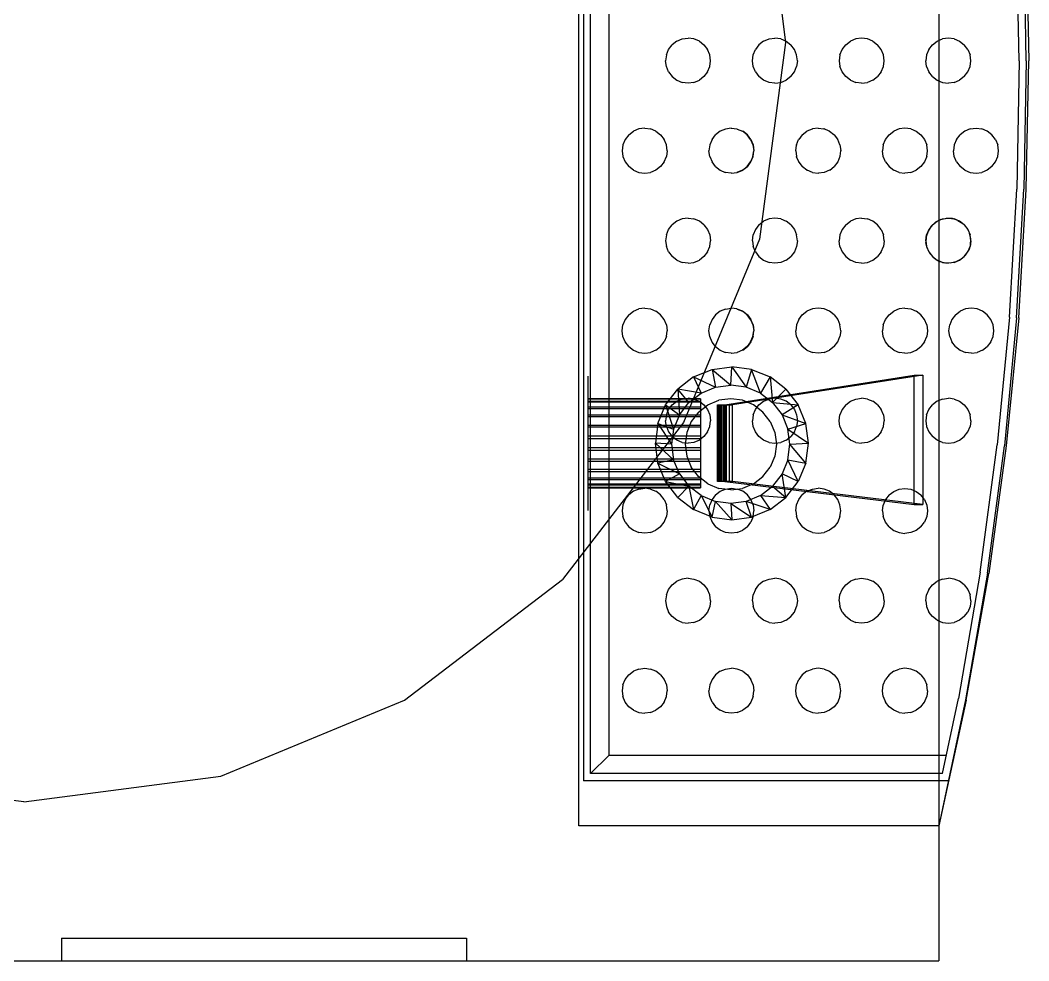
# Model space of a CAD drawing. Header units: inches. Extents: x 0 to 54693, y 0 to 31146.
# Drawn here: x 47949.1 to 48173.2, y 14668.5 to 14877.5 of the extents above; entities that cross this region are included whole.
import ezdxf

# ---------------------------------------------------------------- set-up
doc = ezdxf.new("R2010")
doc.units = ezdxf.units.IN
doc.header["$MEASUREMENT"] = 0
doc.layers.add('Added', color=3, linetype='Continuous')

msp = doc.modelspace()

# ---------------------------------------------------------------- linework, layer by layer
at = {"layer": 'Added', "linetype": 'Continuous', "lineweight": -2, "ltscale": 0.18}
for p, q in [((48153.23, 15068.53), (48153.23, 14668.53)), ((48073.23, 14698.53), (48073.23, 15038.53)), ((48074.23, 15028.53), (48074.23, 14708.53)), ((48075.82, 14710.13), (48075.82, 15026.94)), ((48079.86, 15022.9), (48079.86, 14714.16)), ((48113.41, 14916.29), (48119.19, 14872.58)), ((48171.08, 14868.53), (48170.53, 14897.04)), ((48172.67, 14868.53), (48172.13, 14897.1)), ((48172.67, 14897.12), (48173.23, 14868.53)), ((48095.01, 14872.86), (48093.97, 14872.07)), ((48095.01, 14872.86), (48096.22, 14873.36)), ((48096.22, 14873.36), (48097.51, 14873.53)), ((48098.8, 14873.36), (48097.51, 14873.53)), ((48100.01, 14872.86), (48098.8, 14873.36)), ((48100.01, 14872.86), (48101.04, 14872.07)), ((48114.29, 14872.86), (48113.25, 14872.07)), ((48114.29, 14872.86), (48115.49, 14873.36)), ((48115.49, 14873.36), (48116.79, 14873.53)), ((48118.08, 14873.36), (48116.79, 14873.53)), ((48118.08, 14873.36), (48119.29, 14872.86)), ((48119.29, 14872.86), (48120.32, 14872.07)), ((48132.53, 14872.07), (48133.57, 14872.86)), ((48134.77, 14873.36), (48133.57, 14872.86)), ((48136.07, 14873.53), (48134.77, 14873.36)), ((48137.36, 14873.36), (48136.07, 14873.53)), ((48138.57, 14872.86), (48137.36, 14873.36)), ((48138.57, 14872.86), (48139.6, 14872.07)), ((48151.81, 14872.07), (48152.85, 14872.86)), ((48152.85, 14872.86), (48154.05, 14873.36)), ((48155.35, 14873.53), (48154.05, 14873.36)), ((48156.64, 14873.36), (48155.35, 14873.53)), ((48156.64, 14873.36), (48157.85, 14872.86)), ((48157.85, 14872.86), (48158.88, 14872.07)), ((48092.68, 14869.83), (48093.18, 14871.03)), ((48093.18, 14871.03), (48093.97, 14872.07)), ((48101.04, 14872.07), (48101.84, 14871.03)), ((48102.34, 14869.83), (48101.84, 14871.03)), ((48111.96, 14869.83), (48112.46, 14871.03)), ((48113.25, 14872.07), (48112.46, 14871.03)), ((48119.19, 14872.58), (48113.41, 14828.87)), ((48121.12, 14871.03), (48120.32, 14872.07)), ((48121.62, 14869.83), (48121.12, 14871.03)), ((48131.24, 14869.83), (48131.74, 14871.03)), ((48131.74, 14871.03), (48132.53, 14872.07)), ((48140.4, 14871.03), (48139.6, 14872.07)), ((48140.9, 14869.83), (48140.4, 14871.03)), ((48151.02, 14871.03), (48150.52, 14869.83)), ((48151.02, 14871.03), (48151.81, 14872.07)), ((48159.68, 14871.03), (48158.88, 14872.07)), ((48159.68, 14871.03), (48160.18, 14869.83)), ((48092.68, 14869.83), (48092.51, 14868.53)), ((48092.68, 14867.24), (48092.51, 14868.53)), ((48102.51, 14868.53), (48102.34, 14869.83)), ((48102.34, 14867.24), (48102.51, 14868.53)), ((48111.79, 14868.53), (48111.96, 14869.83)), ((48111.96, 14867.24), (48111.79, 14868.53)), ((48121.79, 14868.53), (48121.62, 14869.83)), ((48121.79, 14868.53), (48121.62, 14867.24)), ((48131.24, 14869.83), (48131.07, 14868.53)), ((48131.07, 14868.53), (48131.24, 14867.24)), ((48141.07, 14868.53), (48140.9, 14869.83)), ((48140.9, 14867.24), (48141.07, 14868.53)), ((48150.52, 14869.83), (48150.35, 14868.53)), ((48150.52, 14867.24), (48150.35, 14868.53)), ((48160.35, 14868.53), (48160.18, 14869.83)), ((48160.18, 14867.24), (48160.35, 14868.53)), ((48171.08, 14868.53), (48170.53, 14840.02)), ((48172.67, 14868.53), (48172.13, 14839.96)), ((48172.67, 14839.94), (48173.23, 14868.53)), ((48093.18, 14866.03), (48092.68, 14867.24)), ((48101.84, 14866.03), (48102.34, 14867.24)), ((48112.46, 14866.03), (48111.96, 14867.24)), ((48121.12, 14866.03), (48121.62, 14867.24)), ((48131.74, 14866.03), (48131.24, 14867.24)), ((48140.4, 14866.03), (48140.9, 14867.24)), ((48150.52, 14867.24), (48151.02, 14866.03)), ((48159.68, 14866.03), (48160.18, 14867.24)), ((48093.18, 14866.03), (48093.97, 14865)), ((48093.97, 14865), (48095.01, 14864.2)), ((48095.01, 14864.2), (48096.22, 14863.7)), ((48098.8, 14863.7), (48100.01, 14864.2)), ((48101.04, 14865), (48100.01, 14864.2)), ((48101.84, 14866.03), (48101.04, 14865)), ((48112.46, 14866.03), (48113.25, 14865)), ((48114.29, 14864.2), (48113.25, 14865)), ((48115.49, 14863.7), (48114.29, 14864.2)), ((48118.08, 14863.7), (48119.29, 14864.2)), ((48120.32, 14865), (48119.29, 14864.2)), ((48120.32, 14865), (48121.12, 14866.03)), ((48132.53, 14865), (48131.74, 14866.03)), ((48133.57, 14864.2), (48132.53, 14865)), ((48133.57, 14864.2), (48134.77, 14863.7)), ((48138.57, 14864.2), (48137.36, 14863.7)), ((48138.57, 14864.2), (48139.6, 14865)), ((48140.4, 14866.03), (48139.6, 14865)), ((48151.81, 14865), (48151.02, 14866.03)), ((48151.81, 14865), (48152.85, 14864.2)), ((48152.85, 14864.2), (48154.05, 14863.7)), ((48156.64, 14863.7), (48157.85, 14864.2)), ((48158.88, 14865), (48157.85, 14864.2)), ((48158.88, 14865), (48159.68, 14866.03)), ((48097.51, 14863.53), (48096.22, 14863.7)), ((48098.8, 14863.7), (48097.51, 14863.53)), ((48116.79, 14863.53), (48115.49, 14863.7)), ((48116.79, 14863.53), (48118.08, 14863.7)), ((48136.07, 14863.53), (48134.77, 14863.7)), ((48136.07, 14863.53), (48137.36, 14863.7)), ((48154.05, 14863.7), (48155.35, 14863.53)), ((48156.64, 14863.7), (48155.35, 14863.53)), ((48084.33, 14852.07), (48085.37, 14852.86)), ((48086.58, 14853.36), (48085.37, 14852.86)), ((48087.87, 14853.53), (48086.58, 14853.36)), ((48087.87, 14853.53), (48089.16, 14853.36)), ((48090.37, 14852.86), (48089.16, 14853.36)), ((48090.37, 14852.86), (48091.4, 14852.07)), ((48104.65, 14852.85), (48103.61, 14852.06)), ((48105.85, 14853.35), (48104.65, 14852.85)), ((48107.08, 14853.53), (48105.85, 14853.35)), ((48107.08, 14853.53), (48107.15, 14853.52)), ((48107.15, 14853.52), (48108.37, 14853.36)), ((48108.44, 14853.35), (48108.37, 14853.36)), ((48108.37, 14853.36), (48108.44, 14853.35)), ((48108.44, 14853.35), (48109.58, 14852.86)), ((48109.58, 14852.86), (48109.65, 14852.85)), ((48110.61, 14852.06), (48109.58, 14852.86)), ((48110.68, 14852.05), (48109.65, 14852.85)), ((48122.89, 14852.07), (48123.89, 14852.84)), ((48123.93, 14852.86), (48123.89, 14852.84)), ((48123.89, 14852.84), (48123.93, 14852.86)), ((48125.09, 14853.35), (48123.93, 14852.86)), ((48125.13, 14853.36), (48125.09, 14853.35)), ((48125.09, 14853.35), (48125.13, 14853.36)), ((48126.38, 14853.53), (48125.13, 14853.36)), ((48126.43, 14853.53), (48126.38, 14853.53)), ((48126.38, 14853.53), (48126.43, 14853.53)), ((48126.43, 14853.53), (48127.67, 14853.37)), ((48127.72, 14853.36), (48127.67, 14853.37)), ((48127.67, 14853.37), (48127.72, 14853.36)), ((48128.88, 14852.89), (48127.72, 14853.36)), ((48128.93, 14852.86), (48128.88, 14852.89)), ((48128.88, 14852.89), (48128.93, 14852.86)), ((48128.93, 14852.86), (48129.93, 14852.1)), ((48142.17, 14852.07), (48143.21, 14852.86)), ((48144.41, 14853.36), (48143.21, 14852.86)), ((48145.71, 14853.53), (48144.41, 14853.36)), ((48147, 14853.36), (48145.71, 14853.53)), ((48147, 14853.36), (48148.21, 14852.86)), ((48148.21, 14852.86), (48149.24, 14852.07)), ((48159, 14852.86), (48157.96, 14852.07)), ((48160.21, 14853.36), (48159, 14852.86)), ((48160.21, 14853.36), (48161.5, 14853.53)), ((48161.5, 14853.53), (48162.79, 14853.36)), ((48164, 14852.86), (48162.79, 14853.36)), ((48165.04, 14852.07), (48164, 14852.86)), ((48083.54, 14851.03), (48083.04, 14849.83)), ((48084.33, 14852.07), (48083.54, 14851.03)), ((48091.4, 14852.07), (48092.2, 14851.03)), ((48092.7, 14849.83), (48092.2, 14851.03)), ((48102.82, 14851.02), (48102.32, 14849.82)), ((48102.82, 14851.02), (48103.61, 14852.06)), ((48111.41, 14851.03), (48110.61, 14852.06)), ((48111.48, 14851.02), (48110.68, 14852.05)), ((48111.41, 14851.03), (48111.91, 14849.82)), ((48111.48, 14851.02), (48111.98, 14849.81)), ((48121.6, 14849.83), (48122.07, 14850.99)), ((48122.1, 14851.03), (48122.07, 14850.99)), ((48122.07, 14850.99), (48122.1, 14851.03)), ((48122.86, 14852.03), (48122.1, 14851.03)), ((48122.89, 14852.07), (48122.86, 14852.03)), ((48122.86, 14852.03), (48122.89, 14852.07)), ((48129.96, 14852.07), (48129.93, 14852.1)), ((48129.93, 14852.1), (48129.96, 14852.07)), ((48129.96, 14852.07), (48130.73, 14851.07)), ((48130.76, 14851.03), (48130.73, 14851.07)), ((48130.73, 14851.07), (48130.76, 14851.03)), ((48131.24, 14849.87), (48130.76, 14851.03)), ((48140.88, 14849.83), (48141.38, 14851.03)), ((48141.38, 14851.03), (48142.17, 14852.07)), ((48149.24, 14852.07), (48150.04, 14851.03)), ((48150.04, 14851.03), (48150.54, 14849.83)), ((48157.17, 14851.03), (48156.67, 14849.83)), ((48157.17, 14851.03), (48157.96, 14852.07)), ((48165.83, 14851.03), (48165.04, 14852.07)), ((48165.83, 14851.03), (48166.33, 14849.83)), ((48083.04, 14849.83), (48082.87, 14848.53)), ((48082.87, 14848.53), (48083.04, 14847.24)), ((48092.87, 14848.53), (48092.7, 14849.83)), ((48092.87, 14848.53), (48092.7, 14847.24)), ((48102.32, 14849.82), (48102.15, 14848.52)), ((48102.32, 14847.23), (48102.15, 14848.52)), ((48111.91, 14849.82), (48112.08, 14848.53)), ((48111.91, 14847.23), (48112.08, 14848.53)), ((48111.98, 14849.81), (48112.15, 14848.52)), ((48111.98, 14847.22), (48112.15, 14848.52)), ((48121.43, 14848.53), (48121.59, 14849.78)), ((48121.43, 14848.53), (48121.43, 14848.48)), ((48121.43, 14848.48), (48121.6, 14847.24)), ((48121.6, 14849.83), (48121.59, 14849.78)), ((48121.59, 14849.78), (48121.6, 14849.83)), ((48131.26, 14849.83), (48131.24, 14849.87)), ((48131.26, 14849.83), (48131.43, 14848.58)), ((48131.27, 14847.29), (48131.43, 14848.53)), ((48131.43, 14848.53), (48131.43, 14848.58)), ((48131.43, 14848.58), (48131.43, 14848.53)), ((48140.88, 14849.83), (48140.71, 14848.53)), ((48140.88, 14847.24), (48140.71, 14848.53)), ((48150.71, 14848.53), (48150.54, 14849.83)), ((48150.54, 14847.24), (48150.71, 14848.53)), ((48156.67, 14849.83), (48156.5, 14848.53)), ((48156.67, 14847.24), (48156.5, 14848.53)), ((48166.5, 14848.53), (48166.33, 14849.83)), ((48166.33, 14847.24), (48166.5, 14848.53)), ((48083.04, 14847.24), (48083.54, 14846.03)), ((48083.54, 14846.03), (48084.33, 14845)), ((48092.2, 14846.03), (48091.4, 14845)), ((48092.2, 14846.03), (48092.7, 14847.24)), ((48102.32, 14847.23), (48102.82, 14846.02)), ((48103.61, 14844.99), (48102.82, 14846.02)), ((48110.61, 14844.99), (48111.41, 14846.03)), ((48110.68, 14844.98), (48111.48, 14846.02)), ((48111.91, 14847.23), (48111.41, 14846.03)), ((48111.48, 14846.02), (48111.98, 14847.22)), ((48121.6, 14847.24), (48121.61, 14847.19)), ((48121.61, 14847.19), (48121.6, 14847.24)), ((48122.1, 14846.03), (48121.61, 14847.19)), ((48122.1, 14846.03), (48122.12, 14845.99)), ((48122.12, 14845.99), (48122.1, 14846.03)), ((48122.12, 14845.99), (48122.89, 14845)), ((48130.76, 14846.03), (48130, 14845.03)), ((48130.76, 14846.03), (48130.78, 14846.07)), ((48131.26, 14847.24), (48130.78, 14846.07)), ((48131.27, 14847.29), (48131.26, 14847.24)), ((48141.38, 14846.03), (48140.88, 14847.24)), ((48141.38, 14846.03), (48142.17, 14845)), ((48150.04, 14846.03), (48149.24, 14845)), ((48150.54, 14847.24), (48150.04, 14846.03)), ((48157.17, 14846.03), (48156.67, 14847.24)), ((48157.17, 14846.03), (48157.96, 14845)), ((48165.04, 14845), (48165.83, 14846.03)), ((48165.83, 14846.03), (48166.33, 14847.24)), ((48085.37, 14844.2), (48084.33, 14845)), ((48085.37, 14844.2), (48086.58, 14843.7)), ((48086.58, 14843.7), (48087.87, 14843.53)), ((48087.87, 14843.53), (48089.16, 14843.7)), ((48090.37, 14844.2), (48089.16, 14843.7)), ((48091.4, 14845), (48090.37, 14844.2)), ((48103.61, 14844.99), (48104.65, 14844.19)), ((48104.65, 14844.19), (48105.78, 14843.7)), ((48105.85, 14843.69), (48105.78, 14843.7)), ((48107.08, 14843.53), (48105.85, 14843.69)), ((48107.15, 14843.52), (48108.37, 14843.7)), ((48109.58, 14844.2), (48108.37, 14843.7)), ((48108.37, 14843.7), (48108.44, 14843.69)), ((48108.44, 14843.69), (48109.65, 14844.19)), ((48109.58, 14844.2), (48110.61, 14844.99)), ((48110.68, 14844.98), (48109.65, 14844.19)), ((48122.89, 14845), (48122.93, 14844.96)), ((48122.93, 14844.96), (48122.89, 14845)), ((48123.93, 14844.2), (48122.93, 14844.96)), ((48123.93, 14844.2), (48123.97, 14844.18)), ((48125.13, 14843.7), (48123.97, 14844.18)), ((48125.13, 14843.7), (48125.18, 14843.69)), ((48127.72, 14843.7), (48126.48, 14843.53)), ((48127.72, 14843.7), (48127.77, 14843.71)), ((48127.77, 14843.71), (48127.72, 14843.7)), ((48128.93, 14844.2), (48127.77, 14843.71)), ((48128.97, 14844.23), (48128.93, 14844.2)), ((48128.97, 14844.23), (48129.96, 14845)), ((48129.96, 14845), (48130, 14845.03)), ((48130, 14845.03), (48129.96, 14845)), ((48142.17, 14845), (48143.21, 14844.2)), ((48144.41, 14843.7), (48143.21, 14844.2)), ((48144.41, 14843.7), (48145.71, 14843.53)), ((48147, 14843.7), (48145.71, 14843.53)), ((48147, 14843.7), (48148.21, 14844.2)), ((48149.24, 14845), (48148.21, 14844.2)), ((48159, 14844.2), (48157.96, 14845)), ((48159, 14844.2), (48160.21, 14843.7)), ((48160.21, 14843.7), (48161.5, 14843.53)), ((48161.5, 14843.53), (48162.79, 14843.7)), ((48164, 14844.2), (48162.79, 14843.7)), ((48165.04, 14845), (48164, 14844.2)), ((48107.15, 14843.52), (48107.08, 14843.53)), ((48125.18, 14843.69), (48126.43, 14843.53)), ((48126.43, 14843.53), (48126.48, 14843.53)), ((48168.91, 14811.55), (48170.53, 14840.02)), ((48170.5, 14811.43), (48172.13, 14839.96)), ((48171, 14811.4), (48172.67, 14839.94)), ((48095.01, 14832.86), (48093.97, 14832.07)), ((48096.22, 14833.36), (48095.01, 14832.86)), ((48097.51, 14833.53), (48096.22, 14833.36)), ((48097.51, 14833.53), (48098.8, 14833.36)), ((48100.01, 14832.86), (48098.8, 14833.36)), ((48101.04, 14832.07), (48100.01, 14832.86)), ((48113.25, 14832.07), (48114.29, 14832.86)), ((48115.49, 14833.36), (48114.29, 14832.86)), ((48116.79, 14833.53), (48115.49, 14833.36)), ((48118.08, 14833.36), (48116.79, 14833.53)), ((48118.08, 14833.36), (48119.29, 14832.86)), ((48120.32, 14832.07), (48119.29, 14832.86)), ((48132.53, 14832.07), (48133.57, 14832.86)), ((48134.77, 14833.36), (48133.57, 14832.86)), ((48136.07, 14833.53), (48134.77, 14833.36)), ((48136.07, 14833.53), (48137.36, 14833.36)), ((48138.57, 14832.86), (48137.36, 14833.36)), ((48139.6, 14832.07), (48138.57, 14832.86)), ((48152.5, 14832.64), (48151.53, 14831.76)), ((48151.81, 14832.07), (48152.85, 14832.86)), ((48153.66, 14833.24), (48152.5, 14832.64)), ((48152.85, 14832.86), (48154.05, 14833.36)), ((48153.66, 14833.24), (48154.94, 14833.51)), ((48154.05, 14833.36), (48155.35, 14833.53)), ((48156.24, 14833.45), (48154.94, 14833.51)), ((48155.35, 14833.53), (48156.64, 14833.36)), ((48157.48, 14833.05), (48156.24, 14833.45)), ((48157.85, 14832.86), (48156.64, 14833.36)), ((48157.48, 14833.05), (48158.58, 14832.35)), ((48158.88, 14832.07), (48157.85, 14832.86)), ((48092.68, 14829.83), (48093.18, 14831.03)), ((48093.18, 14831.03), (48093.97, 14832.07)), ((48101.04, 14832.07), (48101.84, 14831.03)), ((48101.84, 14831.03), (48102.34, 14829.83)), ((48112.46, 14831.03), (48111.96, 14829.83)), ((48113.25, 14832.07), (48112.46, 14831.03)), ((48120.32, 14832.07), (48121.12, 14831.03)), ((48121.12, 14831.03), (48121.62, 14829.83)), ((48131.74, 14831.03), (48131.24, 14829.83)), ((48132.53, 14832.07), (48131.74, 14831.03)), ((48140.4, 14831.03), (48139.6, 14832.07)), ((48140.4, 14831.03), (48140.9, 14829.83)), ((48150.83, 14830.67), (48150.43, 14829.42)), ((48151.02, 14831.03), (48150.52, 14829.83)), ((48151.53, 14831.76), (48150.83, 14830.67)), ((48151.81, 14832.07), (48151.02, 14831.03)), ((48158.58, 14832.35), (48159.46, 14831.38)), ((48158.88, 14832.07), (48159.68, 14831.03)), ((48159.46, 14831.38), (48160.05, 14830.22)), ((48159.68, 14831.03), (48160.18, 14829.83)), ((48092.68, 14829.83), (48092.51, 14828.53)), ((48092.51, 14828.53), (48092.68, 14827.24)), ((48113.41, 14828.87), (48096.48, 14788.16)), ((48102.34, 14829.83), (48102.51, 14828.53)), ((48102.34, 14827.24), (48102.51, 14828.53)), ((48111.79, 14828.53), (48111.96, 14829.83)), ((48111.79, 14828.53), (48111.96, 14827.24)), ((48121.79, 14828.53), (48121.62, 14829.83)), ((48121.79, 14828.53), (48121.62, 14827.24)), ((48131.24, 14829.83), (48131.07, 14828.53)), ((48131.24, 14827.24), (48131.07, 14828.53)), ((48141.07, 14828.53), (48140.9, 14829.83)), ((48141.07, 14828.53), (48140.9, 14827.24)), ((48150.35, 14828.53), (48150.52, 14829.83)), ((48150.35, 14828.53), (48150.52, 14827.24)), ((48150.43, 14829.42), (48150.37, 14828.12)), ((48150.64, 14826.84), (48150.37, 14828.12)), ((48160.33, 14828.94), (48160.05, 14830.22)), ((48160.35, 14828.53), (48160.18, 14829.83)), ((48160.35, 14828.53), (48160.18, 14827.24)), ((48160.27, 14827.64), (48160.33, 14828.94)), ((48093.18, 14826.03), (48092.68, 14827.24)), ((48093.18, 14826.03), (48093.97, 14825)), ((48101.84, 14826.03), (48101.04, 14825)), ((48101.84, 14826.03), (48102.34, 14827.24)), ((48112.46, 14826.03), (48111.96, 14827.24)), ((48112.46, 14826.03), (48113.25, 14825)), ((48121.12, 14826.03), (48120.32, 14825)), ((48121.62, 14827.24), (48121.12, 14826.03)), ((48131.24, 14827.24), (48131.74, 14826.03)), ((48131.74, 14826.03), (48132.53, 14825)), ((48140.4, 14826.03), (48139.6, 14825)), ((48140.4, 14826.03), (48140.9, 14827.24)), ((48150.52, 14827.24), (48151.02, 14826.03)), ((48150.64, 14826.84), (48151.24, 14825.68)), ((48151.02, 14826.03), (48151.81, 14825)), ((48158.88, 14825), (48159.68, 14826.03)), ((48159.16, 14825.3), (48159.87, 14826.4)), ((48159.68, 14826.03), (48160.18, 14827.24)), ((48160.27, 14827.64), (48159.87, 14826.4)), ((48095.01, 14824.2), (48093.97, 14825)), ((48095.01, 14824.2), (48096.22, 14823.7)), ((48097.51, 14823.53), (48096.22, 14823.7)), ((48097.51, 14823.53), (48098.8, 14823.7)), ((48098.8, 14823.7), (48100.01, 14824.2)), ((48101.04, 14825), (48100.01, 14824.2)), ((48113.25, 14825), (48114.29, 14824.2)), ((48114.29, 14824.2), (48115.49, 14823.7)), ((48116.79, 14823.53), (48115.49, 14823.7)), ((48118.08, 14823.7), (48116.79, 14823.53)), ((48119.29, 14824.2), (48118.08, 14823.7)), ((48119.29, 14824.2), (48120.32, 14825)), ((48132.53, 14825), (48133.57, 14824.2)), ((48134.77, 14823.7), (48133.57, 14824.2)), ((48136.07, 14823.53), (48134.77, 14823.7)), ((48136.07, 14823.53), (48137.36, 14823.7)), ((48137.36, 14823.7), (48138.57, 14824.2)), ((48138.57, 14824.2), (48139.6, 14825)), ((48152.12, 14824.72), (48151.24, 14825.68)), ((48151.81, 14825), (48152.85, 14824.2)), ((48152.12, 14824.72), (48153.21, 14824.01)), ((48154.05, 14823.7), (48152.85, 14824.2)), ((48153.21, 14824.01), (48154.46, 14823.61)), ((48154.05, 14823.7), (48155.35, 14823.53)), ((48155.76, 14823.55), (48154.46, 14823.61)), ((48156.64, 14823.7), (48155.35, 14823.53)), ((48157.04, 14823.82), (48155.76, 14823.55)), ((48156.64, 14823.7), (48157.85, 14824.2)), ((48158.2, 14824.42), (48157.04, 14823.82)), ((48157.85, 14824.2), (48158.88, 14825)), ((48159.16, 14825.3), (48158.2, 14824.42)), ((48084.33, 14812.07), (48085.37, 14812.86)), ((48085.37, 14812.86), (48086.58, 14813.36)), ((48087.87, 14813.53), (48086.58, 14813.36)), ((48087.87, 14813.53), (48089.16, 14813.36)), ((48089.16, 14813.36), (48090.37, 14812.86)), ((48091.4, 14812.07), (48090.37, 14812.86)), ((48104.65, 14812.85), (48103.61, 14812.06)), ((48105.85, 14813.35), (48104.65, 14812.85)), ((48105.85, 14813.35), (48107.08, 14813.53)), ((48107.15, 14813.52), (48107.08, 14813.53)), ((48107.08, 14813.53), (48107.15, 14813.52)), ((48108.37, 14813.36), (48107.15, 14813.52)), ((48108.44, 14813.35), (48108.37, 14813.36)), ((48109.65, 14812.86), (48108.44, 14813.35)), ((48108.44, 14813.35), (48109.58, 14812.86)), ((48110.61, 14812.06), (48109.58, 14812.86)), ((48109.65, 14812.86), (48110.68, 14812.07)), ((48122.89, 14812.07), (48123.93, 14812.86)), ((48125.13, 14813.36), (48123.93, 14812.86)), ((48126.43, 14813.53), (48125.13, 14813.36)), ((48127.72, 14813.36), (48126.43, 14813.53)), ((48128.93, 14812.86), (48127.72, 14813.36)), ((48129.96, 14812.07), (48128.93, 14812.86)), ((48142.17, 14812.07), (48143.21, 14812.86)), ((48144.41, 14813.36), (48143.21, 14812.86)), ((48145.71, 14813.53), (48144.41, 14813.36)), ((48145.71, 14813.53), (48147, 14813.36)), ((48147, 14813.36), (48148.21, 14812.86)), ((48149.24, 14812.07), (48148.21, 14812.86)), ((48156.93, 14812.07), (48157.97, 14812.86)), ((48159.17, 14813.36), (48157.97, 14812.86)), ((48160.47, 14813.53), (48159.17, 14813.36)), ((48161.76, 14813.36), (48160.47, 14813.53)), ((48162.97, 14812.86), (48161.76, 14813.36)), ((48164, 14812.07), (48162.97, 14812.86)), ((48083.54, 14811.03), (48083.04, 14809.83)), ((48084.33, 14812.07), (48083.54, 14811.03)), ((48092.2, 14811.03), (48091.4, 14812.07)), ((48092.7, 14809.83), (48092.2, 14811.03)), ((48102.82, 14811.02), (48102.32, 14809.82)), ((48103.61, 14812.06), (48102.82, 14811.02)), ((48111.41, 14811.03), (48110.61, 14812.06)), ((48110.68, 14812.07), (48111.48, 14811.03)), ((48111.41, 14811.03), (48111.91, 14809.82)), ((48111.98, 14809.83), (48111.48, 14811.03)), ((48122.1, 14811.03), (48121.6, 14809.83)), ((48122.1, 14811.03), (48122.89, 14812.07)), ((48129.96, 14812.07), (48130.76, 14811.03)), ((48130.76, 14811.03), (48131.26, 14809.83)), ((48140.88, 14809.83), (48141.38, 14811.03)), ((48141.38, 14811.03), (48142.17, 14812.07)), ((48150.04, 14811.03), (48149.24, 14812.07)), ((48150.54, 14809.83), (48150.04, 14811.03)), ((48156.14, 14811.03), (48155.64, 14809.83)), ((48156.93, 14812.07), (48156.14, 14811.03)), ((48164.8, 14811.03), (48164, 14812.07)), ((48165.3, 14809.83), (48164.8, 14811.03)), ((48168.91, 14811.55), (48166.21, 14783.16)), ((48170.5, 14811.43), (48167.8, 14782.98)), ((48171, 14811.4), (48168.21, 14782.94)), ((48082.87, 14808.53), (48083.04, 14809.83)), ((48083.04, 14807.24), (48082.87, 14808.53)), ((48092.7, 14809.83), (48092.87, 14808.53)), ((48092.7, 14807.24), (48092.87, 14808.53)), ((48102.15, 14808.52), (48102.32, 14809.82)), ((48102.32, 14807.23), (48102.15, 14808.52)), ((48111.91, 14809.82), (48112.08, 14808.53)), ((48111.91, 14807.23), (48112.08, 14808.53)), ((48111.98, 14809.83), (48112.15, 14808.53)), ((48111.98, 14807.24), (48112.15, 14808.53)), ((48121.6, 14809.83), (48121.43, 14808.53)), ((48121.6, 14807.24), (48121.43, 14808.53)), ((48131.43, 14808.53), (48131.26, 14809.83)), ((48131.43, 14808.53), (48131.26, 14807.24)), ((48140.88, 14809.83), (48140.71, 14808.53)), ((48140.88, 14807.24), (48140.71, 14808.53)), ((48150.54, 14809.83), (48150.71, 14808.53)), ((48150.71, 14808.53), (48150.54, 14807.24)), ((48155.47, 14808.53), (48155.64, 14809.83)), ((48155.64, 14807.24), (48155.47, 14808.53)), ((48165.47, 14808.53), (48165.3, 14809.83)), ((48165.3, 14807.24), (48165.47, 14808.53)), ((48083.54, 14806.03), (48083.04, 14807.24)), ((48084.33, 14805), (48083.54, 14806.03)), ((48091.4, 14805), (48092.2, 14806.03)), ((48092.7, 14807.24), (48092.2, 14806.03)), ((48102.82, 14806.02), (48102.32, 14807.23)), ((48103.61, 14804.99), (48102.82, 14806.02)), ((48111.41, 14806.03), (48110.61, 14804.99)), ((48111.48, 14806.03), (48110.68, 14805)), ((48111.41, 14806.03), (48111.91, 14807.23)), ((48111.98, 14807.24), (48111.48, 14806.03)), ((48121.6, 14807.24), (48122.1, 14806.03)), ((48122.1, 14806.03), (48122.89, 14805)), ((48129.96, 14805), (48130.76, 14806.03)), ((48130.76, 14806.03), (48131.26, 14807.24)), ((48141.38, 14806.03), (48140.88, 14807.24)), ((48142.17, 14805), (48141.38, 14806.03)), ((48150.04, 14806.03), (48149.24, 14805)), ((48150.04, 14806.03), (48150.54, 14807.24)), ((48155.64, 14807.24), (48156.14, 14806.03)), ((48156.93, 14805), (48156.14, 14806.03)), ((48164.8, 14806.03), (48164, 14805)), ((48164.8, 14806.03), (48165.3, 14807.24)), ((48084.33, 14805), (48085.37, 14804.2)), ((48085.37, 14804.2), (48086.58, 14803.7)), ((48086.58, 14803.7), (48087.87, 14803.53)), ((48087.87, 14803.53), (48089.16, 14803.7)), ((48090.37, 14804.2), (48089.16, 14803.7)), ((48090.37, 14804.2), (48091.4, 14805)), ((48103.61, 14804.99), (48104.65, 14804.19)), ((48104.65, 14804.19), (48105.78, 14803.7)), ((48105.85, 14803.69), (48105.78, 14803.7)), ((48107.08, 14803.53), (48105.85, 14803.69)), ((48107.08, 14803.53), (48107.15, 14803.52)), ((48107.15, 14803.52), (48108.37, 14803.7)), ((48108.37, 14803.7), (48108.44, 14803.7)), ((48109.58, 14804.2), (48108.44, 14803.7)), ((48110.61, 14804.99), (48109.58, 14804.2)), ((48109.65, 14804.2), (48109.58, 14804.2)), ((48109.65, 14804.2), (48110.68, 14805)), ((48123.93, 14804.2), (48122.89, 14805)), ((48123.93, 14804.2), (48125.13, 14803.7)), ((48126.43, 14803.53), (48125.13, 14803.7)), ((48127.72, 14803.7), (48126.43, 14803.53)), ((48127.72, 14803.7), (48128.93, 14804.2)), ((48129.96, 14805), (48128.93, 14804.2)), ((48143.21, 14804.2), (48142.17, 14805)), ((48143.21, 14804.2), (48144.41, 14803.7)), ((48145.71, 14803.53), (48144.41, 14803.7)), ((48145.71, 14803.53), (48147, 14803.7)), ((48147, 14803.7), (48148.21, 14804.2)), ((48148.21, 14804.2), (48149.24, 14805)), ((48156.93, 14805), (48157.97, 14804.2)), ((48157.97, 14804.2), (48159.17, 14803.7)), ((48160.47, 14803.53), (48159.17, 14803.7)), ((48160.47, 14803.53), (48161.76, 14803.7)), ((48162.97, 14804.2), (48161.76, 14803.7)), ((48162.97, 14804.2), (48164, 14805)), ((48098.73, 14798.25), (48102.83, 14799.95)), ((48102.83, 14799.95), (48107.23, 14800.53)), ((48102.83, 14799.95), (48103.58, 14796)), ((48102.83, 14799.95), (48106.98, 14796.45)), ((48106.98, 14796.45), (48107.23, 14800.53)), ((48111.63, 14799.95), (48107.23, 14800.53)), ((48107.23, 14800.53), (48110.39, 14796)), ((48111.63, 14799.95), (48110.39, 14796)), ((48113.57, 14794.69), (48111.63, 14799.95)), ((48111.63, 14799.95), (48115.73, 14798.25)), ((48075.23, 14798.45), (48075.23, 14768.61)), ((48098.73, 14798.25), (48095.21, 14795.55)), ((48098.73, 14798.25), (48103.58, 14796)), ((48098.73, 14798.25), (48100.4, 14794.69)), ((48105.65, 14792.03), (48147.77, 14798.66)), ((48149.65, 14798.66), (48107.36, 14792.03)), ((48115.73, 14798.25), (48113.57, 14794.69)), ((48119.25, 14795.55), (48115.73, 14798.25)), ((48115.73, 14798.25), (48116.29, 14792.6)), ((48147.77, 14798.66), (48149.65, 14798.66)), ((48147.77, 14769.93), (48147.77, 14798.66)), ((48149.65, 14798.66), (48149.65, 14769.93)), ((48092.51, 14792.03), (48095.21, 14795.55)), ((48095.21, 14795.55), (48095.58, 14789.87)), ((48100.4, 14794.69), (48095.21, 14795.55)), ((48097.68, 14792.6), (48095.21, 14795.55)), ((48097.68, 14792.6), (48100.4, 14794.69)), ((48100.4, 14794.69), (48103.58, 14796)), ((48103.58, 14796), (48106.98, 14796.45)), ((48110.39, 14796), (48106.98, 14796.45)), ((48113.57, 14794.69), (48110.39, 14796)), ((48113.57, 14794.69), (48116.29, 14792.6)), ((48119.25, 14795.55), (48116.29, 14792.6)), ((48119.25, 14795.55), (48121.95, 14792.03)), ((48100.23, 14793.43), (48075.23, 14793.43)), ((48075.23, 14793.37), (48100.23, 14793.37)), ((48100.23, 14792.83), (48075.23, 14792.83)), ((48100.23, 14792.63), (48075.23, 14792.63)), ((48093.97, 14792.07), (48095.01, 14792.86)), ((48096.22, 14793.36), (48095.01, 14792.86)), ((48095.58, 14789.87), (48097.68, 14792.6)), ((48096.22, 14793.36), (48097.51, 14793.53)), ((48098.8, 14793.36), (48097.51, 14793.53)), ((48098.8, 14793.36), (48100.01, 14792.86)), ((48100.01, 14792.86), (48101.04, 14792.07)), ((48100.23, 14793.43), (48100.23, 14773.63)), ((48101.92, 14792.07), (48104.36, 14793.08)), ((48106.98, 14793.43), (48104.36, 14793.08)), ((48109.61, 14793.08), (48106.98, 14793.43)), ((48112.05, 14792.07), (48109.61, 14793.08)), ((48113.25, 14792.07), (48114.29, 14792.86)), ((48114.29, 14792.86), (48115.49, 14793.36)), ((48116.79, 14793.53), (48115.49, 14793.36)), ((48116.29, 14792.6), (48118.39, 14789.87)), ((48116.29, 14792.6), (48121.95, 14792.03)), ((48118.08, 14793.36), (48116.79, 14793.53)), ((48119.29, 14792.86), (48118.08, 14793.36)), ((48120.32, 14792.07), (48119.29, 14792.86)), ((48132.53, 14792.07), (48133.57, 14792.86)), ((48133.57, 14792.86), (48134.77, 14793.36)), ((48134.77, 14793.36), (48136.07, 14793.53)), ((48137.36, 14793.36), (48136.07, 14793.53)), ((48137.36, 14793.36), (48138.57, 14792.86)), ((48139.6, 14792.07), (48138.57, 14792.86)), ((48152.85, 14792.86), (48151.81, 14792.07)), ((48154.05, 14793.36), (48152.85, 14792.86)), ((48154.05, 14793.36), (48155.35, 14793.53)), ((48156.64, 14793.36), (48155.35, 14793.53)), ((48156.64, 14793.36), (48157.85, 14792.86)), ((48157.85, 14792.86), (48158.88, 14792.07)), ((48075.23, 14791.59), (48100.23, 14791.59)), ((48075.23, 14791.27), (48100.23, 14791.27)), ((48090.81, 14787.93), (48092.51, 14792.03)), ((48092.51, 14792.03), (48095.58, 14789.87)), ((48092.51, 14792.03), (48094.27, 14786.69)), ((48092.68, 14789.83), (48093.18, 14791.03)), ((48093.18, 14791.03), (48093.97, 14792.07)), ((48099.82, 14790.46), (48098.2, 14788.36)), ((48099.82, 14790.46), (48101.92, 14792.07)), ((48101.04, 14792.07), (48101.84, 14791.03)), ((48101.84, 14791.03), (48102.34, 14789.83)), ((48104.02, 14792.03), (48107.36, 14792.03)), ((48104.02, 14775.03), (48104.02, 14792.03)), ((48104.05, 14792.03), (48104.05, 14775.03)), ((48104.16, 14775.03), (48104.16, 14792.03)), ((48104.24, 14792.03), (48104.24, 14775.03)), ((48104.46, 14775.03), (48104.46, 14792.03)), ((48104.59, 14792.03), (48104.59, 14775.03)), ((48104.9, 14775.03), (48104.9, 14792.03)), ((48105.07, 14775.03), (48105.07, 14792.03)), ((48105.45, 14775.03), (48105.45, 14792.03)), ((48105.65, 14792.03), (48105.65, 14775.03)), ((48106.07, 14775.03), (48106.07, 14792.03)), ((48106.73, 14775.03), (48106.73, 14792.03)), ((48107.36, 14775.03), (48107.36, 14792.03)), ((48111.96, 14789.83), (48112.46, 14791.03)), ((48114.15, 14790.46), (48112.05, 14792.07)), ((48112.46, 14791.03), (48113.25, 14792.07)), ((48115.77, 14788.36), (48114.15, 14790.46)), ((48121.95, 14792.03), (48118.39, 14789.87)), ((48120.32, 14792.07), (48121.12, 14791.03)), ((48121.12, 14791.03), (48121.62, 14789.83)), ((48123.65, 14787.93), (48121.95, 14792.03)), ((48131.74, 14791.03), (48131.24, 14789.83)), ((48132.53, 14792.07), (48131.74, 14791.03)), ((48139.6, 14792.07), (48140.4, 14791.03)), ((48140.9, 14789.83), (48140.4, 14791.03)), ((48150.52, 14789.83), (48151.02, 14791.03)), ((48151.02, 14791.03), (48151.81, 14792.07)), ((48158.88, 14792.07), (48159.68, 14791.03)), ((48159.68, 14791.03), (48160.18, 14789.83)), ((48096.48, 14788.16), (48069.56, 14753.22)), ((48100.23, 14789.8), (48075.23, 14789.8)), ((48100.23, 14789.38), (48075.23, 14789.38)), ((48090.81, 14787.93), (48090.23, 14783.53)), ((48090.81, 14787.93), (48094.27, 14786.69)), ((48090.81, 14787.93), (48093.82, 14783.29)), ((48092.68, 14789.83), (48092.51, 14788.53)), ((48092.68, 14787.24), (48092.51, 14788.53)), ((48095.58, 14789.87), (48094.27, 14786.69)), ((48098.2, 14788.36), (48097.19, 14785.91)), ((48102.34, 14789.83), (48102.51, 14788.53)), ((48102.34, 14787.24), (48102.51, 14788.53)), ((48111.96, 14789.83), (48111.79, 14788.53)), ((48111.96, 14787.24), (48111.79, 14788.53)), ((48115.77, 14788.36), (48116.78, 14785.91)), ((48118.39, 14789.87), (48119.7, 14786.69)), ((48118.39, 14789.87), (48123.65, 14787.93)), ((48119.7, 14786.69), (48123.65, 14787.93)), ((48121.62, 14789.83), (48121.79, 14788.53)), ((48121.79, 14788.53), (48121.62, 14787.24)), ((48124.23, 14783.53), (48123.65, 14787.93)), ((48131.07, 14788.53), (48131.24, 14789.83)), ((48131.24, 14787.24), (48131.07, 14788.53)), ((48140.9, 14789.83), (48141.07, 14788.53)), ((48140.9, 14787.24), (48141.07, 14788.53)), ((48150.52, 14789.83), (48150.35, 14788.53)), ((48150.35, 14788.53), (48150.52, 14787.24)), ((48160.35, 14788.53), (48160.18, 14789.83)), ((48160.35, 14788.53), (48160.18, 14787.24)), ((48168.32, 14788.53), (48167.8, 14782.98)), ((48075.23, 14787.58), (48100.23, 14787.58)), ((48100.23, 14787.1), (48075.23, 14787.1)), ((48092.68, 14787.24), (48093.18, 14786.03)), ((48093.18, 14786.03), (48093.97, 14785)), ((48094.27, 14786.69), (48093.82, 14783.29)), ((48097.19, 14785.91), (48096.85, 14783.29)), ((48101.84, 14786.03), (48101.04, 14785)), ((48101.84, 14786.03), (48102.34, 14787.24)), ((48112.46, 14786.03), (48111.96, 14787.24)), ((48113.25, 14785), (48112.46, 14786.03)), ((48116.78, 14785.91), (48117.12, 14783.29)), ((48120.15, 14783.29), (48119.7, 14786.69)), ((48119.7, 14786.69), (48124.23, 14783.53)), ((48121.12, 14786.03), (48120.32, 14785)), ((48121.12, 14786.03), (48121.62, 14787.24)), ((48131.24, 14787.24), (48131.74, 14786.03)), ((48131.74, 14786.03), (48132.53, 14785)), ((48140.4, 14786.03), (48139.6, 14785)), ((48140.4, 14786.03), (48140.9, 14787.24)), ((48150.52, 14787.24), (48151.02, 14786.03)), ((48151.02, 14786.03), (48151.81, 14785)), ((48158.88, 14785), (48159.68, 14786.03)), ((48159.68, 14786.03), (48160.18, 14787.24)), ((48100.23, 14785.09), (48075.23, 14785.09)), ((48075.23, 14784.57), (48100.23, 14784.57)), ((48094.27, 14779.88), (48090.23, 14783.53)), ((48090.81, 14779.13), (48090.23, 14783.53)), ((48093.82, 14783.29), (48090.23, 14783.53)), ((48093.82, 14783.29), (48094.27, 14779.88)), ((48095.01, 14784.2), (48093.97, 14785)), ((48096.22, 14783.7), (48095.01, 14784.2)), ((48096.22, 14783.7), (48097.51, 14783.53)), ((48096.85, 14783.29), (48097.19, 14780.66)), ((48098.8, 14783.7), (48097.51, 14783.53)), ((48100.01, 14784.2), (48098.8, 14783.7)), ((48101.04, 14785), (48100.01, 14784.2)), ((48114.29, 14784.2), (48113.25, 14785)), ((48115.49, 14783.7), (48114.29, 14784.2)), ((48115.49, 14783.7), (48116.79, 14783.53)), ((48117.12, 14783.29), (48116.78, 14780.66)), ((48116.79, 14783.53), (48118.08, 14783.7)), ((48119.29, 14784.2), (48118.08, 14783.7)), ((48119.29, 14784.2), (48120.32, 14785)), ((48119.7, 14779.88), (48120.15, 14783.29)), ((48120.15, 14783.29), (48124.23, 14783.53)), ((48123.65, 14779.13), (48120.15, 14783.29)), ((48123.65, 14779.13), (48124.23, 14783.53)), ((48133.57, 14784.2), (48132.53, 14785)), ((48134.77, 14783.7), (48133.57, 14784.2)), ((48134.77, 14783.7), (48136.07, 14783.53)), ((48137.36, 14783.7), (48136.07, 14783.53)), ((48138.57, 14784.2), (48137.36, 14783.7)), ((48139.6, 14785), (48138.57, 14784.2)), ((48152.85, 14784.2), (48151.81, 14785)), ((48154.05, 14783.7), (48152.85, 14784.2)), ((48154.05, 14783.7), (48155.35, 14783.53)), ((48155.35, 14783.53), (48156.64, 14783.7)), ((48156.64, 14783.7), (48157.85, 14784.2)), ((48157.85, 14784.2), (48158.88, 14785)), ((48100.23, 14782.49), (48075.23, 14782.49)), ((48075.23, 14781.97), (48100.23, 14781.97)), ((48162.43, 14754.89), (48166.21, 14783.16)), ((48164.01, 14754.65), (48167.8, 14782.98)), ((48168.21, 14782.94), (48164.32, 14754.62)), ((48100.23, 14779.96), (48075.23, 14779.96)), ((48100.23, 14779.48), (48075.23, 14779.48)), ((48094.27, 14779.88), (48090.81, 14779.13)), ((48092.51, 14775.03), (48090.81, 14779.13)), ((48090.81, 14779.13), (48095.58, 14776.7)), ((48095.58, 14776.7), (48094.27, 14779.88)), ((48097.19, 14780.66), (48098.2, 14778.22)), ((48116.78, 14780.66), (48115.77, 14778.22)), ((48119.7, 14779.88), (48118.39, 14776.7)), ((48121.95, 14775.03), (48119.7, 14779.88)), ((48119.7, 14779.88), (48123.65, 14779.13)), ((48123.65, 14779.13), (48121.95, 14775.03)), ((48100.23, 14777.68), (48075.23, 14777.68)), ((48075.23, 14777.26), (48100.23, 14777.26)), ((48095.58, 14776.7), (48092.51, 14775.03)), ((48095.58, 14776.7), (48097.68, 14773.98)), ((48099.82, 14776.12), (48098.2, 14778.22)), ((48114.15, 14776.12), (48115.77, 14778.22)), ((48118.39, 14776.7), (48116.29, 14773.98)), ((48121.95, 14775.03), (48118.39, 14776.7)), ((48119.25, 14771.51), (48118.39, 14776.7)), ((48100.23, 14775.79), (48075.23, 14775.79)), ((48075.23, 14775.48), (48100.23, 14775.48)), ((48100.23, 14774.43), (48075.23, 14774.43)), ((48100.23, 14774.24), (48075.23, 14774.24)), ((48095.21, 14771.51), (48092.51, 14775.03)), ((48092.51, 14775.03), (48097.68, 14773.98)), ((48101.92, 14774.51), (48099.82, 14776.12)), ((48101.92, 14774.51), (48104.36, 14773.49)), ((48107.36, 14775.03), (48104.02, 14775.03)), ((48105.65, 14775.03), (48147.77, 14769.93)), ((48149.65, 14769.93), (48107.36, 14775.03)), ((48112.05, 14774.51), (48109.61, 14773.49)), ((48112.05, 14774.51), (48114.15, 14776.12)), ((48119.25, 14771.51), (48121.95, 14775.03)), ((48100.23, 14773.7), (48075.23, 14773.7)), ((48075.23, 14773.63), (48100.23, 14773.63)), ((48083.54, 14771.03), (48084.33, 14772.06)), ((48085.37, 14772.86), (48084.33, 14772.06)), ((48086.58, 14773.36), (48085.37, 14772.86)), ((48086.58, 14773.36), (48087.87, 14773.53)), ((48089.16, 14773.36), (48087.87, 14773.53)), ((48089.16, 14773.36), (48090.37, 14772.86)), ((48091.4, 14772.06), (48090.37, 14772.86)), ((48092.2, 14771.03), (48091.4, 14772.06)), ((48095.21, 14771.51), (48097.68, 14773.98)), ((48100.4, 14771.89), (48097.68, 14773.98)), ((48097.68, 14773.98), (48098.73, 14768.81)), ((48103.61, 14772.05), (48102.82, 14771.02)), ((48103.61, 14772.05), (48104.65, 14772.85)), ((48106.98, 14773.15), (48104.36, 14773.49)), ((48104.65, 14772.85), (48105.85, 14773.35)), ((48105.85, 14773.35), (48107.15, 14773.52)), ((48106.98, 14773.15), (48109.61, 14773.49)), ((48107.15, 14773.52), (48108.44, 14773.35)), ((48109.65, 14772.85), (48108.44, 14773.35)), ((48110.68, 14772.05), (48109.65, 14772.85)), ((48111.48, 14771.02), (48110.68, 14772.05)), ((48113.57, 14771.89), (48116.29, 14773.98)), ((48116.29, 14773.98), (48119.25, 14771.51)), ((48122.1, 14771.02), (48122.89, 14772.05)), ((48123.93, 14772.85), (48122.89, 14772.05)), ((48123.93, 14772.85), (48125.13, 14773.35)), ((48125.13, 14773.35), (48126.43, 14773.52)), ((48127.72, 14773.35), (48126.43, 14773.52)), ((48128.93, 14772.85), (48127.72, 14773.35)), ((48129.96, 14772.05), (48128.93, 14772.85)), ((48130.76, 14771.02), (48129.96, 14772.05)), ((48142.17, 14772.05), (48141.38, 14771.01)), ((48142.17, 14772.05), (48143.21, 14772.84)), ((48143.21, 14772.84), (48144.41, 14773.34)), ((48144.41, 14773.34), (48145.71, 14773.51)), ((48145.71, 14773.51), (48147, 14773.34)), ((48147, 14773.34), (48148.21, 14772.84)), ((48148.21, 14772.84), (48149.24, 14772.05)), ((48150.04, 14771.01), (48149.24, 14772.05)), ((48083.04, 14769.82), (48082.87, 14768.53)), ((48083.54, 14771.03), (48083.04, 14769.82)), ((48092.2, 14771.03), (48092.7, 14769.82)), ((48092.87, 14768.53), (48092.7, 14769.82)), ((48095.21, 14771.51), (48098.73, 14768.81)), ((48100.4, 14771.89), (48098.73, 14768.81)), ((48100.4, 14771.89), (48102.83, 14767.11)), ((48100.4, 14771.89), (48103.58, 14770.57)), ((48102.15, 14768.52), (48102.32, 14769.81)), ((48102.82, 14771.02), (48102.32, 14769.81)), ((48102.83, 14767.11), (48103.58, 14770.57)), ((48106.98, 14770.12), (48103.58, 14770.57)), ((48107.23, 14766.53), (48103.58, 14770.57)), ((48110.39, 14770.57), (48106.98, 14770.12)), ((48106.98, 14770.12), (48111.63, 14767.11)), ((48106.98, 14770.12), (48107.23, 14766.53)), ((48113.57, 14771.89), (48110.39, 14770.57)), ((48111.63, 14767.11), (48110.39, 14770.57)), ((48115.73, 14768.81), (48110.39, 14770.57)), ((48111.98, 14769.81), (48111.48, 14771.02)), ((48111.98, 14769.81), (48112.15, 14768.52)), ((48113.57, 14771.89), (48115.73, 14768.81)), ((48113.57, 14771.89), (48119.25, 14771.51)), ((48115.73, 14768.81), (48119.25, 14771.51)), ((48121.43, 14768.52), (48121.6, 14769.81)), ((48121.6, 14769.81), (48122.1, 14771.02)), ((48131.26, 14769.81), (48130.76, 14771.02)), ((48131.43, 14768.52), (48131.26, 14769.81)), ((48140.71, 14768.51), (48140.88, 14769.8)), ((48141.38, 14771.01), (48140.88, 14769.8)), ((48147.77, 14769.93), (48149.65, 14769.93)), ((48150.04, 14771.01), (48150.54, 14769.8)), ((48150.54, 14769.8), (48150.71, 14768.51)), ((48082.87, 14768.53), (48083.04, 14767.23)), ((48092.87, 14768.53), (48092.7, 14767.23)), ((48102.83, 14767.11), (48098.73, 14768.81)), ((48102.15, 14768.52), (48102.32, 14767.22)), ((48115.73, 14768.81), (48111.63, 14767.11)), ((48111.98, 14767.22), (48112.15, 14768.52)), ((48121.43, 14768.52), (48121.6, 14767.22)), ((48131.26, 14767.22), (48131.43, 14768.52)), ((48140.71, 14768.51), (48140.88, 14767.22)), ((48150.71, 14768.51), (48150.54, 14767.22)), ((48083.54, 14766.03), (48083.04, 14767.23)), ((48083.54, 14766.03), (48084.33, 14764.99)), ((48091.4, 14764.99), (48092.2, 14766.03)), ((48092.2, 14766.03), (48092.7, 14767.23)), ((48102.32, 14767.22), (48102.82, 14766.02)), ((48102.82, 14766.02), (48103.61, 14764.98)), ((48102.83, 14767.11), (48107.23, 14766.53)), ((48107.23, 14766.53), (48111.63, 14767.11)), ((48110.68, 14764.98), (48111.48, 14766.02)), ((48111.98, 14767.22), (48111.48, 14766.02)), ((48122.1, 14766.02), (48121.6, 14767.22)), ((48122.1, 14766.02), (48122.89, 14764.98)), ((48130.76, 14766.02), (48129.96, 14764.98)), ((48131.26, 14767.22), (48130.76, 14766.02)), ((48141.38, 14766.01), (48140.88, 14767.22)), ((48142.17, 14764.97), (48141.38, 14766.01)), ((48149.24, 14764.97), (48150.04, 14766.01)), ((48150.54, 14767.22), (48150.04, 14766.01)), ((48084.33, 14764.99), (48085.37, 14764.2)), ((48085.37, 14764.2), (48086.58, 14763.7)), ((48087.87, 14763.53), (48086.58, 14763.7)), ((48089.16, 14763.7), (48087.87, 14763.53)), ((48089.16, 14763.7), (48090.37, 14764.2)), ((48091.4, 14764.99), (48090.37, 14764.2)), ((48104.65, 14764.19), (48103.61, 14764.98)), ((48105.85, 14763.69), (48104.65, 14764.19)), ((48107.15, 14763.52), (48105.85, 14763.69)), ((48108.44, 14763.69), (48107.15, 14763.52)), ((48108.44, 14763.69), (48109.65, 14764.19)), ((48110.68, 14764.98), (48109.65, 14764.19)), ((48123.93, 14764.19), (48122.89, 14764.98)), ((48125.13, 14763.69), (48123.93, 14764.19)), ((48125.13, 14763.69), (48126.43, 14763.52)), ((48126.43, 14763.52), (48127.72, 14763.69)), ((48128.93, 14764.19), (48127.72, 14763.69)), ((48129.96, 14764.98), (48128.93, 14764.19)), ((48142.17, 14764.97), (48143.21, 14764.18)), ((48143.21, 14764.18), (48144.41, 14763.68)), ((48144.41, 14763.68), (48145.71, 14763.51)), ((48147, 14763.68), (48145.71, 14763.51)), ((48148.21, 14764.18), (48147, 14763.68)), ((48149.24, 14764.97), (48148.21, 14764.18)), ((48162.43, 14754.89), (48157.59, 14726.79)), ((48164.01, 14754.65), (48159.15, 14726.49)), ((48159.32, 14726.47), (48164.32, 14754.62)), ((48034.49, 14726.42), (48069.56, 14753.22)), ((48093.18, 14751.03), (48093.97, 14752.07)), ((48093.97, 14752.07), (48095.01, 14752.86)), ((48096.22, 14753.36), (48095.01, 14752.86)), ((48097.51, 14753.53), (48096.22, 14753.36)), ((48097.51, 14753.53), (48098.8, 14753.36)), ((48098.8, 14753.36), (48100.01, 14752.86)), ((48100.01, 14752.86), (48101.04, 14752.07)), ((48101.04, 14752.07), (48101.84, 14751.03)), ((48112.46, 14751.03), (48113.25, 14752.07)), ((48114.29, 14752.86), (48113.25, 14752.07)), ((48114.29, 14752.86), (48115.49, 14753.36)), ((48115.49, 14753.36), (48116.79, 14753.53)), ((48118.08, 14753.36), (48116.79, 14753.53)), ((48118.08, 14753.36), (48119.29, 14752.86)), ((48119.29, 14752.86), (48120.32, 14752.07)), ((48121.12, 14751.03), (48120.32, 14752.07)), ((48131.74, 14751.03), (48132.53, 14752.07)), ((48132.53, 14752.07), (48133.57, 14752.86)), ((48134.77, 14753.36), (48133.57, 14752.86)), ((48134.77, 14753.36), (48136.07, 14753.53)), ((48136.07, 14753.53), (48137.36, 14753.36)), ((48137.36, 14753.36), (48138.57, 14752.86)), ((48139.6, 14752.07), (48138.57, 14752.86)), ((48139.6, 14752.07), (48140.4, 14751.03)), ((48151.02, 14751.03), (48151.81, 14752.07)), ((48151.81, 14752.07), (48152.85, 14752.86)), ((48154.05, 14753.36), (48152.85, 14752.86)), ((48154.05, 14753.36), (48155.35, 14753.53)), ((48156.64, 14753.36), (48155.35, 14753.53)), ((48157.85, 14752.86), (48156.64, 14753.36)), ((48158.88, 14752.07), (48157.85, 14752.86)), ((48158.88, 14752.07), (48159.68, 14751.03)), ((48092.68, 14749.83), (48092.51, 14748.53)), ((48092.68, 14749.83), (48093.18, 14751.03)), ((48102.34, 14749.83), (48101.84, 14751.03)), ((48102.51, 14748.53), (48102.34, 14749.83)), ((48111.79, 14748.53), (48111.96, 14749.83)), ((48112.46, 14751.03), (48111.96, 14749.83)), ((48121.62, 14749.83), (48121.12, 14751.03)), ((48121.62, 14749.83), (48121.79, 14748.53)), ((48131.07, 14748.53), (48131.24, 14749.83)), ((48131.24, 14749.83), (48131.74, 14751.03)), ((48140.9, 14749.83), (48140.4, 14751.03)), ((48141.07, 14748.53), (48140.9, 14749.83)), ((48150.35, 14748.53), (48150.52, 14749.83)), ((48151.02, 14751.03), (48150.52, 14749.83)), ((48159.68, 14751.03), (48160.18, 14749.83)), ((48160.35, 14748.53), (48160.18, 14749.83)), ((48092.51, 14748.53), (48092.68, 14747.24)), ((48102.51, 14748.53), (48102.34, 14747.24)), ((48111.79, 14748.53), (48111.96, 14747.24)), ((48121.79, 14748.53), (48121.62, 14747.24)), ((48131.07, 14748.53), (48131.24, 14747.24)), ((48141.07, 14748.53), (48140.9, 14747.24)), ((48150.35, 14748.53), (48150.52, 14747.24)), ((48160.35, 14748.53), (48160.18, 14747.24)), ((48092.68, 14747.24), (48093.18, 14746.03)), ((48093.97, 14745), (48093.18, 14746.03)), ((48101.84, 14746.03), (48101.04, 14745)), ((48102.34, 14747.24), (48101.84, 14746.03)), ((48112.46, 14746.03), (48111.96, 14747.24)), ((48112.46, 14746.03), (48113.25, 14745)), ((48120.32, 14745), (48121.12, 14746.03)), ((48121.12, 14746.03), (48121.62, 14747.24)), ((48131.74, 14746.03), (48131.24, 14747.24)), ((48131.74, 14746.03), (48132.53, 14745)), ((48139.6, 14745), (48140.4, 14746.03)), ((48140.4, 14746.03), (48140.9, 14747.24)), ((48150.52, 14747.24), (48151.02, 14746.03)), ((48151.81, 14745), (48151.02, 14746.03)), ((48158.88, 14745), (48159.68, 14746.03)), ((48160.18, 14747.24), (48159.68, 14746.03)), ((48095.01, 14744.2), (48093.97, 14745)), ((48096.22, 14743.7), (48095.01, 14744.2)), ((48096.22, 14743.7), (48097.51, 14743.53)), ((48098.8, 14743.7), (48097.51, 14743.53)), ((48098.8, 14743.7), (48100.01, 14744.2)), ((48100.01, 14744.2), (48101.04, 14745)), ((48114.29, 14744.2), (48113.25, 14745)), ((48115.49, 14743.7), (48114.29, 14744.2)), ((48115.49, 14743.7), (48116.79, 14743.53)), ((48118.08, 14743.7), (48116.79, 14743.53)), ((48119.29, 14744.2), (48118.08, 14743.7)), ((48119.29, 14744.2), (48120.32, 14745)), ((48133.57, 14744.2), (48132.53, 14745)), ((48133.57, 14744.2), (48134.77, 14743.7)), ((48136.07, 14743.53), (48134.77, 14743.7)), ((48137.36, 14743.7), (48136.07, 14743.53)), ((48138.57, 14744.2), (48137.36, 14743.7)), ((48139.6, 14745), (48138.57, 14744.2)), ((48152.85, 14744.2), (48151.81, 14745)), ((48152.85, 14744.2), (48154.05, 14743.7)), ((48154.05, 14743.7), (48155.35, 14743.53)), ((48155.35, 14743.53), (48156.64, 14743.7)), ((48157.85, 14744.2), (48156.64, 14743.7)), ((48158.88, 14745), (48157.85, 14744.2)), ((48083.54, 14731.03), (48084.33, 14732.07)), ((48084.33, 14732.07), (48085.37, 14732.86)), ((48086.58, 14733.36), (48085.37, 14732.86)), ((48086.58, 14733.36), (48087.87, 14733.53)), ((48087.87, 14733.53), (48089.16, 14733.36)), ((48090.37, 14732.86), (48089.16, 14733.36)), ((48091.4, 14732.07), (48090.37, 14732.86)), ((48091.4, 14732.07), (48092.2, 14731.03)), ((48103.61, 14732.07), (48102.82, 14731.03)), ((48104.65, 14732.86), (48103.61, 14732.07)), ((48104.65, 14732.86), (48105.85, 14733.36)), ((48105.85, 14733.36), (48107.15, 14733.53)), ((48108.44, 14733.36), (48107.15, 14733.53)), ((48109.65, 14732.86), (48108.44, 14733.36)), ((48109.65, 14732.86), (48110.68, 14732.07)), ((48110.68, 14732.07), (48111.48, 14731.03)), ((48122.89, 14732.07), (48122.1, 14731.03)), ((48123.93, 14732.86), (48122.89, 14732.07)), ((48123.93, 14732.86), (48125.13, 14733.36)), ((48126.43, 14733.53), (48125.13, 14733.36)), ((48127.72, 14733.36), (48126.43, 14733.53)), ((48127.72, 14733.36), (48128.93, 14732.86)), ((48128.93, 14732.86), (48129.96, 14732.07)), ((48129.96, 14732.07), (48130.76, 14731.03)), ((48142.17, 14732.07), (48141.38, 14731.03)), ((48143.21, 14732.86), (48142.17, 14732.07)), ((48143.21, 14732.86), (48144.41, 14733.36)), ((48145.71, 14733.53), (48144.41, 14733.36)), ((48147, 14733.36), (48145.71, 14733.53)), ((48148.21, 14732.86), (48147, 14733.36)), ((48149.24, 14732.07), (48148.21, 14732.86)), ((48149.24, 14732.07), (48150.04, 14731.03)), ((48083.04, 14729.83), (48082.87, 14728.53)), ((48083.04, 14729.83), (48083.54, 14731.03)), ((48092.2, 14731.03), (48092.7, 14729.83)), ((48092.7, 14729.83), (48092.87, 14728.53)), ((48102.32, 14729.83), (48102.15, 14728.53)), ((48102.82, 14731.03), (48102.32, 14729.83)), ((48111.98, 14729.83), (48111.48, 14731.03)), ((48111.98, 14729.83), (48112.15, 14728.53)), ((48121.43, 14728.53), (48121.6, 14729.83)), ((48121.6, 14729.83), (48122.1, 14731.03)), ((48130.76, 14731.03), (48131.26, 14729.83)), ((48131.43, 14728.53), (48131.26, 14729.83)), ((48140.71, 14728.53), (48140.88, 14729.83)), ((48140.88, 14729.83), (48141.38, 14731.03)), ((48150.04, 14731.03), (48150.54, 14729.83)), ((48150.71, 14728.53), (48150.54, 14729.83)), ((48082.87, 14728.53), (48083.04, 14727.24)), ((48083.54, 14726.03), (48083.04, 14727.24)), ((48092.2, 14726.03), (48092.7, 14727.24)), ((48092.7, 14727.24), (48092.87, 14728.53)), ((48102.32, 14727.24), (48102.15, 14728.53)), ((48102.82, 14726.03), (48102.32, 14727.24)), ((48111.98, 14727.24), (48111.48, 14726.03)), ((48111.98, 14727.24), (48112.15, 14728.53)), ((48121.6, 14727.24), (48121.43, 14728.53)), ((48121.6, 14727.24), (48122.1, 14726.03)), ((48131.26, 14727.24), (48130.76, 14726.03)), ((48131.26, 14727.24), (48131.43, 14728.53)), ((48140.88, 14727.24), (48140.71, 14728.53)), ((48140.88, 14727.24), (48141.38, 14726.03)), ((48150.04, 14726.03), (48150.54, 14727.24)), ((48150.71, 14728.53), (48150.54, 14727.24)), ((47993.69, 14709.59), (48034.49, 14726.42)), ((48084.33, 14725), (48083.54, 14726.03)), ((48085.37, 14724.2), (48084.33, 14725)), ((48091.4, 14725), (48090.37, 14724.2)), ((48092.2, 14726.03), (48091.4, 14725)), ((48102.82, 14726.03), (48103.61, 14725)), ((48103.61, 14725), (48104.65, 14724.2)), ((48110.68, 14725), (48109.65, 14724.2)), ((48111.48, 14726.03), (48110.68, 14725)), ((48122.1, 14726.03), (48122.89, 14725)), ((48122.89, 14725), (48123.93, 14724.2)), ((48129.96, 14725), (48128.93, 14724.2)), ((48130.76, 14726.03), (48129.96, 14725)), ((48142.17, 14725), (48141.38, 14726.03)), ((48143.21, 14724.2), (48142.17, 14725)), ((48149.24, 14725), (48148.21, 14724.2)), ((48149.24, 14725), (48150.04, 14726.03)), ((48159.15, 14726.49), (48153.23, 14698.53)), ((48159.32, 14726.47), (48153.23, 14698.53)), ((48154.06, 14710.13), (48157.59, 14726.79)), ((48085.37, 14724.2), (48086.58, 14723.7)), ((48086.58, 14723.7), (48087.87, 14723.53)), ((48089.16, 14723.7), (48087.87, 14723.53)), ((48089.16, 14723.7), (48090.37, 14724.2)), ((48105.85, 14723.7), (48104.65, 14724.2)), ((48107.15, 14723.53), (48105.85, 14723.7)), ((48108.44, 14723.7), (48107.15, 14723.53)), ((48108.44, 14723.7), (48109.65, 14724.2)), ((48123.93, 14724.2), (48125.13, 14723.7)), ((48125.13, 14723.7), (48126.43, 14723.53)), ((48127.72, 14723.7), (48126.43, 14723.53)), ((48128.93, 14724.2), (48127.72, 14723.7)), ((48144.41, 14723.7), (48143.21, 14724.2)), ((48144.41, 14723.7), (48145.71, 14723.53)), ((48147, 14723.7), (48145.71, 14723.53)), ((48147, 14723.7), (48148.21, 14724.2)), ((48075.82, 14710.13), (48079.86, 14714.16)), ((48154.91, 14714.16), (48079.86, 14714.16)), ((47949.92, 14703.85), (47906.14, 14709.59)), ((47949.92, 14703.85), (47993.69, 14709.59)), ((48154.06, 14710.13), (48075.82, 14710.13)), ((48155.35, 14708.53), (48074.23, 14708.53)), ((48153.23, 14698.53), (48073.23, 14698.53)), ((47958.23, 14673.53), (47958.23, 14668.53)), ((47958.23, 14673.53), (48048.23, 14673.53)), ((48048.23, 14673.53), (48048.23, 14668.53)), ((47753.23, 14668.53), (48153.23, 14668.53))]:
    msp.add_line(p, q, dxfattribs=at)

doc.saveas('drawing.dxf')
